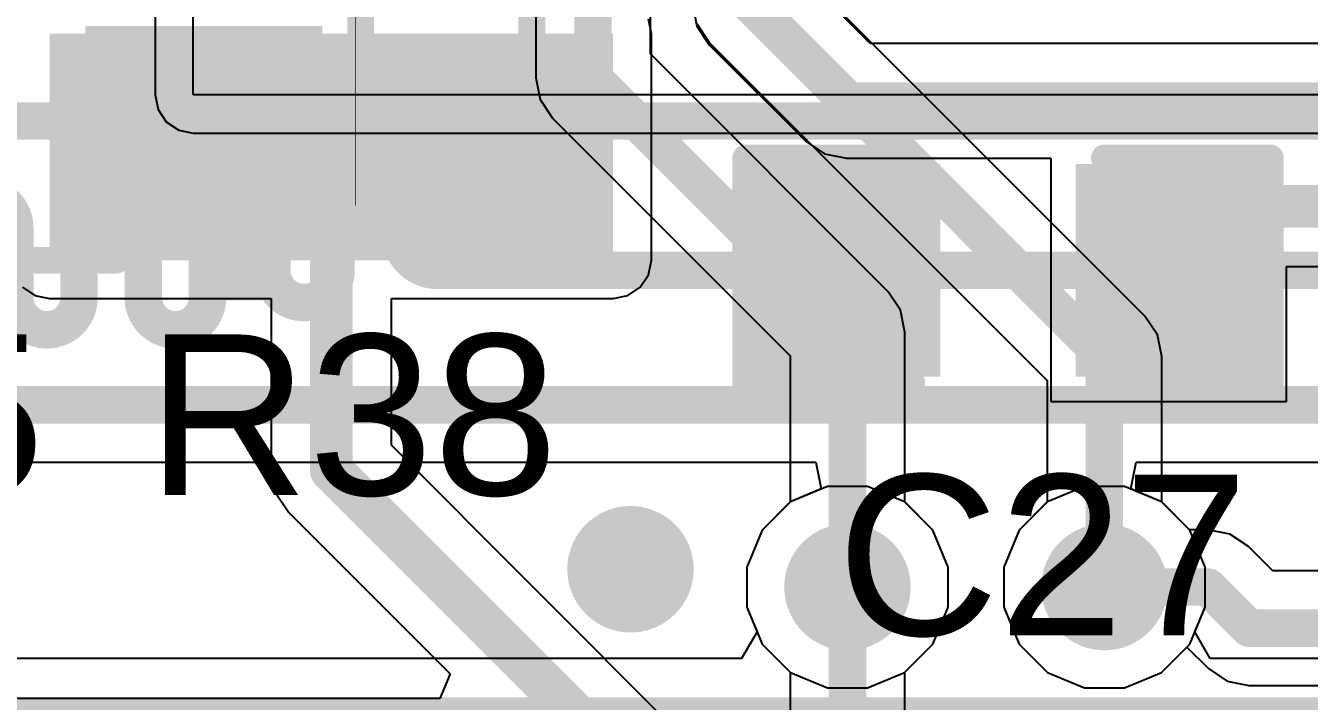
# Model space of a CAD drawing. Header units: inches. Extents: x -3 to 128, y -12 to 41.
# Drawn here: x 85.29 to 91.38, y 21.21 to 24.42 of the extents above; entities that cross this region are included whole.
import ezdxf

# ---------------------------------------------------------------- set-up
doc = ezdxf.new("R2010")
doc.units = ezdxf.units.IN
for name, color, linetype in [('Bottom Layer', 5, 'Continuous'), ('Layer 1', 16, 'Continuous'), ('Layer 2', 76, 'Continuous'), ('Top Layer', 1, 'Continuous'), ('Top Overlay', 2, 'Continuous'), ('Top Paste', 8, 'Continuous'), ('Top Solder', 216, 'Continuous'), ('Via Holes', 16, 'Continuous')]:
    doc.layers.add(name, color=color, linetype=linetype)
doc.styles.add('Arial', font='', dxfattribs={"height": 0.2})
doc.styles.get('Arial').set_extended_font_data('Arial')

msp = doc.modelspace()

# ---------------------------------------------------------------- hatches: boundary and pattern name
at = {"layer": 'Bottom Layer'}
h = msp.add_hatch(color=5, dxfattribs=at)
edge = h.paths.add_edge_path()
edge.add_arc((88.1625, 21.8382), 0.3, 0, 360)
h = msp.add_hatch(color=5, dxfattribs=at)
edge = h.paths.add_edge_path()
edge.add_arc((89.1921, 21.7536), 0.3, 0, 360)
h = msp.add_hatch(color=5, dxfattribs=at)
edge = h.paths.add_edge_path()
edge.add_arc((90.4113, 21.7536), 0.3, 0, 360)
at = {"layer": 'Layer 1'}
h = msp.add_hatch(color=16, dxfattribs=at)
edge = h.paths.add_edge_path()
edge.add_arc((88.1625, 21.8382), 0.3, 0, 360)
h = msp.add_hatch(color=16, dxfattribs=at)
edge = h.paths.add_edge_path()
edge.add_arc((89.1921, 21.7536), 0.3, 0, 360)
h = msp.add_hatch(color=16, dxfattribs=at)
edge = h.paths.add_edge_path()
edge.add_arc((90.4113, 21.7536), 0.3, 0, 360)
at = {"layer": 'Layer 2'}
h = msp.add_hatch(color=76, dxfattribs=at)
edge = h.paths.add_edge_path()
edge.add_arc((88.1625, 21.8382), 0.3, 0, 360)
h = msp.add_hatch(color=76, dxfattribs=at)
edge = h.paths.add_edge_path()
edge.add_arc((89.1921, 21.7536), 0.3, 0, 360)
h = msp.add_hatch(color=76, dxfattribs=at)
edge = h.paths.add_edge_path()
edge.add_arc((90.4113, 21.7536), 0.3, 0, 360)
at = {"layer": 'Top Layer'}
for points in [[(85.4058, 23.3037), (88.0803, 23.3037), (88.0803, 24.3775), (85.4058, 24.3775)], [(85.6781, 23.4931), (85.6781, 24.3131), (86.5981, 24.3131), (86.5981, 23.4931)], [(86.9706, 24.1362), (87.6056, 24.1362), (87.6056, 23.679), (86.9706, 23.679)], [(89.5731, 23.6999), (89.5731, 22.8109), (88.8111, 22.8109), (88.8111, 23.6999)], [(91.0971, 23.6999), (91.0971, 22.8109), (90.3351, 22.8109), (90.3351, 23.6999)]]:
    msp.add_hatch(color=1, dxfattribs=at).paths.add_polyline_path(points)
h = msp.add_hatch(color=1, dxfattribs=at)
edge = h.paths.add_edge_path()
edge.add_arc((88.1625, 21.8382), 0.3, 0, 360)
h = msp.add_hatch(color=1, dxfattribs=at)
edge = h.paths.add_edge_path()
edge.add_arc((89.1921, 21.7536), 0.3, 0, 360)
h = msp.add_hatch(color=1, dxfattribs=at)
edge = h.paths.add_edge_path()
edge.add_arc((90.4113, 21.7536), 0.3, 0, 360)
at = {"layer": 'Top Paste'}
for points in [[(85.6781, 23.4931), (85.6781, 24.3131), (86.5981, 24.3131), (86.5981, 23.4931)], [(86.9706, 24.1362), (87.6056, 24.1362), (87.6056, 23.679), (86.9706, 23.679)], [(89.5731, 23.6999), (89.5731, 22.8109), (88.8111, 22.8109), (88.8111, 23.6999)], [(91.0971, 23.6999), (91.0971, 22.8109), (90.3351, 22.8109), (90.3351, 23.6999)]]:
    msp.add_hatch(color=8, dxfattribs=at).paths.add_polyline_path(points)
at = {"layer": 'Top Solder'}
for points in [[(85.5765, 23.3915), (85.5765, 24.4147), (86.6997, 24.4147), (86.6997, 23.3915)], [(86.9156, 24.1912), (87.6606, 24.1912), (87.6606, 23.624), (86.9156, 23.624)], [(89.6331, 23.7599), (89.6331, 22.7509), (88.7511, 22.7509), (88.7511, 23.7599)], [(91.1571, 23.7599), (91.1571, 22.7509), (90.2751, 22.7509), (90.2751, 23.7599)]]:
    msp.add_hatch(color=216, dxfattribs=at).paths.add_polyline_path(points)
at = {"layer": 'Via Holes'}
h = msp.add_hatch(color=7, dxfattribs=at)
edge = h.paths.add_edge_path()
edge.add_arc((88.1625, 21.8382), 0.15, 0, 360)
h = msp.add_hatch(color=7, dxfattribs=at)
edge = h.paths.add_edge_path()
edge.add_arc((89.1921, 21.7536), 0.15, 0, 360)
h = msp.add_hatch(color=7, dxfattribs=at)
edge = h.paths.add_edge_path()
edge.add_arc((90.4113, 21.7536), 0.15, 0, 360)

# ---------------------------------------------------------------- linework, layer by layer
at = {"layer": 'Bottom Layer'}
for p, q in [((88.2568, 24.282), (88.2568, 29.0949)), ((87.713, 27.4912), (87.713, 24.1694)), ((90.6036, 23.0387), (89.0008, 24.6414)), ((88.4776, 24.4247), (88.5366, 24.3365)), ((88.5366, 24.3365), (90.1394, 22.7337)), ((89.3844, 23.1545), (88.2568, 24.282)), ((87.713, 24.1694), (87.7337, 24.0653)), ((87.7337, 24.0653), (87.7926, 23.9771)), ((87.7926, 23.9771), (88.9202, 22.8496)), ((89.4433, 23.0663), (89.3844, 23.1545)), ((89.464, 22.9622), (89.4433, 23.0663)), ((90.6625, 22.9504), (90.6036, 23.0387)), ((89.464, 22.1573), (89.464, 22.9622)), ((90.6832, 22.8464), (90.6625, 22.9504)), ((88.9202, 22.8496), (88.9202, 22.1573)), ((90.6832, 22.1573), (90.6832, 22.8464)), ((90.1394, 22.7337), (90.1394, 22.1573)), ((88.9202, 22.1573), (88.787, 22.0242)), ((89.5971, 22.0242), (89.464, 22.1573)), ((90.1394, 22.1573), (90.0062, 22.0242)), ((90.8163, 22.0242), (90.6832, 22.1573)), ((88.787, 22.0242), (88.7143, 21.8486)), ((89.6699, 21.8486), (89.5971, 22.0242)), ((90.0062, 22.0242), (89.9335, 21.8486)), ((90.8891, 21.8486), (90.8163, 22.0242)), ((88.7143, 21.8486), (88.7143, 21.6585)), ((89.6699, 21.6585), (89.6699, 21.8486)), ((89.9335, 21.8486), (89.9335, 21.6585)), ((90.8891, 21.6585), (90.8891, 21.8486)), ((88.7143, 21.6585), (88.787, 21.4829)), ((89.5971, 21.4829), (89.6699, 21.6585)), ((89.9335, 21.6585), (90.0062, 21.4829)), ((90.8163, 21.4829), (90.8891, 21.6585)), ((88.787, 21.4829), (88.9214, 21.3485)), ((89.4627, 21.3485), (89.5971, 21.4829)), ((90.0062, 21.4829), (90.1406, 21.3485)), ((90.6819, 21.3485), (90.8163, 21.4829)), ((88.9214, 21.3485), (89.097, 21.2758)), ((89.2871, 21.2758), (89.4627, 21.3485)), ((90.1406, 21.3485), (90.3162, 21.2758)), ((90.5063, 21.2758), (90.6819, 21.3485)), ((89.097, 21.2758), (89.2871, 21.2758)), ((90.3162, 21.2758), (90.5063, 21.2758))]:
    msp.add_line(p, q, dxfattribs=at)
for points in [[(87.9849, 24.1694, 0.1778, 0.1778, 0), (87.9849, 29.0949, 0.1778, 0.1778, 0)], [(88.7289, 24.5288, 0.1778, 0.1778, 0), (90.4113, 22.8464, 0.1778, 0.1778, 0)], [(87.9849, 24.1694, 0.1778, 0.1778, 0), (89.1921, 22.9622, 0.1778, 0.1778, 0)], [(89.1921, 21.7536, 0.1778, 0.1778, 0), (89.1921, 22.9622, 0.1778, 0.1778, 0)], [(90.4113, 21.7536, 0.1778, 0.1778, 0), (90.4113, 22.8464, 0.1778, 0.1778, 0)]]:
    msp.add_lwpolyline(points, format="xyseb", dxfattribs=at)
for points in [[(87.9404, 24.1694, 0.0889, 0.0889, 1), (88.0293, 24.1694, 0.0889, 0.0889, 1)], [(87.9404, 24.1694, 0.0889, 0.0889, 1), (88.0293, 24.1694, 0.0889, 0.0889, 1)], [(89.1476, 22.9622, 0.0889, 0.0889, 1), (89.2365, 22.9622, 0.0889, 0.0889, 1)], [(89.1476, 22.9622, 0.0889, 0.0889, 1), (89.2365, 22.9622, 0.0889, 0.0889, 1)], [(90.3668, 22.8464, 0.0889, 0.0889, 1), (90.4557, 22.8464, 0.0889, 0.0889, 1)], [(90.3668, 22.8464, 0.0889, 0.0889, 1), (90.4557, 22.8464, 0.0889, 0.0889, 1)], [(89.1476, 21.7536, 0.0889, 0.0889, 1), (89.2365, 21.7536, 0.0889, 0.0889, 1)], [(90.3668, 21.7536, 0.0889, 0.0889, 1), (90.4557, 21.7536, 0.0889, 0.0889, 1)]]:
    msp.add_lwpolyline(points, format="xyseb", close=True, dxfattribs=at)
at = {"layer": 'Layer 1'}
for p, q in [((82.2715, 22.346), (89.042, 22.346)), ((89.042, 22.346), (89.0673, 22.219)), ((90.5361, 22.219), (90.5614, 22.346)), ((90.5614, 22.346), (96.3695, 22.346)), ((89.0673, 22.219), (88.9214, 22.1586)), ((90.6819, 22.1586), (90.5361, 22.219)), ((88.9214, 22.1586), (88.787, 22.0242)), ((90.8163, 22.0242), (90.6819, 22.1586)), ((88.787, 22.0242), (88.7143, 21.8486)), ((90.8891, 21.8486), (90.8163, 22.0242)), ((88.7143, 21.8486), (88.7143, 21.6585)), ((90.8891, 21.6585), (90.8891, 21.8486)), ((88.7143, 21.6585), (88.7628, 21.5413)), ((90.8405, 21.5413), (90.8891, 21.6585)), ((88.7628, 21.5413), (88.6897, 21.4143)), ((90.9137, 21.4143), (90.8405, 21.5413)), ((88.6897, 21.4143), (84.5672, 21.4143)), ((100.407, 21.4143), (90.9137, 21.4143))]:
    msp.add_line(p, q, dxfattribs=at)
for points in [[(81.6218, 23.9641, 0.1778, 0.1778, 0), (96.7479, 23.9641, 0.1778, 0.1778, 0)], [(84.9365, 23.4561, 0.1778, 0.1778, -1), (85.2413, 23.4561, 0.1778, 0.1778, 0)], [(85.5461, 23.4561, 0.1778, 0.1778, -1), (85.8509, 23.4561, 0.1778, 0.1778, 0)], [(86.7653, 23.4333, 0.1778, 0.1778, -1), (87.0701, 23.4333, 0.1778, 0.1778, 0)], [(86.1557, 23.3373, 0.1778, 0.1778, -1), (86.4605, 23.3373, 0.1778, 0.1778, 0)], [(85.2413, 23.1259, 0.1778, 0.1778, 0), (85.2413, 23.4561, 0.1778, 0.1778, 0)], [(85.5461, 23.1259, 0.1778, 0.1778, 0), (85.5461, 23.4561, 0.1778, 0.1778, 0)], [(85.8509, 23.1259, 0.1778, 0.1778, 0), (85.8509, 23.4561, 0.1778, 0.1778, 0)], [(86.7653, 23.2554, 0.1778, 0.1778, 0), (86.7653, 23.4333, 0.1778, 0.1778, 0)], [(87.0701, 23.4332, 0.1778, 0.1778, 0), (87.0701, 23.4333, 0.1778, 0.1778, 0)], [(87.2479, 23.2554, 0.1778, 0.1778, -0.414214), (87.0701, 23.4332, 0.1778, 0.1778, 0)], [(86.1557, 23.1259, 0.1778, 0.1778, 0), (86.1557, 23.3373, 0.1778, 0.1778, 0)], [(86.4605, 23.2554, 0.1778, 0.1778, 0), (86.4605, 23.3373, 0.1778, 0.1778, 0)], [(86.7653, 23.2554, 0.1778, 0.1778, -1), (86.4605, 23.2554, 0.1778, 0.1778, 0)], [(87.2479, 23.2554, 0.1778, 0.1778, 0), (87.5496, 23.2554, 0.1778, 0.1778, 0)], [(87.5496, 23.2554, 0.1778, 0.1778, 0), (87.5496, 23.2554, 0.1778, 0.1778, 0)], [(87.5496, 23.2554, 0.1778, 0.1778, 0), (97.6616, 23.2554, 0.1778, 0.1778, 0)], [(85.5461, 23.1259, 0.1778, 0.1778, -1), (85.2413, 23.1259, 0.1778, 0.1778, 0)], [(86.1557, 23.1259, 0.1778, 0.1778, -1), (85.8509, 23.1259, 0.1778, 0.1778, 0)], [(80.5982, 22.6179, 0.1778, 0.1778, 0), (96.7733, 22.6179, 0.1778, 0.1778, 0)], [(75.6767, 21.1424, 0.1778, 0.1778, 0), (99.8295, 21.1424, 0.1778, 0.1778, 0)]]:
    msp.add_lwpolyline(points, format="xyseb", dxfattribs=at)
for points in [[(85.1969, 23.4561, 0.0889, 0.0889, 1), (85.2858, 23.4561, 0.0889, 0.0889, 1)], [(85.1969, 23.4561, 0.0889, 0.0889, 1), (85.2858, 23.4561, 0.0889, 0.0889, 1)], [(85.5017, 23.4561, 0.0889, 0.0889, 1), (85.5906, 23.4561, 0.0889, 0.0889, 1)], [(85.5017, 23.4561, 0.0889, 0.0889, 1), (85.5906, 23.4561, 0.0889, 0.0889, 1)], [(85.8065, 23.4561, 0.0889, 0.0889, 1), (85.8954, 23.4561, 0.0889, 0.0889, 1)], [(85.8065, 23.4561, 0.0889, 0.0889, 1), (85.8954, 23.4561, 0.0889, 0.0889, 1)], [(86.7209, 23.4333, 0.0889, 0.0889, 1), (86.8098, 23.4333, 0.0889, 0.0889, 1)], [(86.7209, 23.4333, 0.0889, 0.0889, 1), (86.8098, 23.4333, 0.0889, 0.0889, 1)], [(87.0257, 23.4333, 0.0889, 0.0889, 1), (87.1146, 23.4333, 0.0889, 0.0889, 1)], [(87.0257, 23.4333, 0.0889, 0.0889, 1), (87.1146, 23.4333, 0.0889, 0.0889, 1)], [(87.0257, 23.4332, 0.0889, 0.0889, 1), (87.1146, 23.4332, 0.0889, 0.0889, 1)], [(87.0257, 23.4332, 0.0889, 0.0889, 1), (87.1146, 23.4332, 0.0889, 0.0889, 1)], [(86.1113, 23.3373, 0.0889, 0.0889, 1), (86.2002, 23.3373, 0.0889, 0.0889, 1)], [(86.1113, 23.3373, 0.0889, 0.0889, 1), (86.2002, 23.3373, 0.0889, 0.0889, 1)], [(86.4161, 23.3373, 0.0889, 0.0889, 1), (86.505, 23.3373, 0.0889, 0.0889, 1)], [(86.4161, 23.3373, 0.0889, 0.0889, 1), (86.505, 23.3373, 0.0889, 0.0889, 1)], [(86.4161, 23.2554, 0.0889, 0.0889, 1), (86.505, 23.2554, 0.0889, 0.0889, 1)], [(86.4161, 23.2554, 0.0889, 0.0889, 1), (86.505, 23.2554, 0.0889, 0.0889, 1)], [(86.7209, 23.2554, 0.0889, 0.0889, 1), (86.8098, 23.2554, 0.0889, 0.0889, 1)], [(86.7209, 23.2554, 0.0889, 0.0889, 1), (86.8098, 23.2554, 0.0889, 0.0889, 1)], [(87.2035, 23.2554, 0.0889, 0.0889, 1), (87.2924, 23.2554, 0.0889, 0.0889, 1)], [(87.2035, 23.2554, 0.0889, 0.0889, 1), (87.2924, 23.2554, 0.0889, 0.0889, 1)], [(87.5051, 23.2554, 0.0889, 0.0889, 1), (87.594, 23.2554, 0.0889, 0.0889, 1)], [(87.5051, 23.2554, 0.0889, 0.0889, 1), (87.594, 23.2554, 0.0889, 0.0889, 1)], [(87.5051, 23.2554, 0.0889, 0.0889, 1), (87.594, 23.2554, 0.0889, 0.0889, 1)], [(87.5051, 23.2554, 0.0889, 0.0889, 1), (87.594, 23.2554, 0.0889, 0.0889, 1)], [(85.1969, 23.1259, 0.0889, 0.0889, 1), (85.2858, 23.1259, 0.0889, 0.0889, 1)], [(85.1969, 23.1259, 0.0889, 0.0889, 1), (85.2858, 23.1259, 0.0889, 0.0889, 1)], [(85.5017, 23.1259, 0.0889, 0.0889, 1), (85.5906, 23.1259, 0.0889, 0.0889, 1)], [(85.5017, 23.1259, 0.0889, 0.0889, 1), (85.5906, 23.1259, 0.0889, 0.0889, 1)], [(85.8065, 23.1259, 0.0889, 0.0889, 1), (85.8954, 23.1259, 0.0889, 0.0889, 1)], [(85.8065, 23.1259, 0.0889, 0.0889, 1), (85.8954, 23.1259, 0.0889, 0.0889, 1)], [(86.1113, 23.1259, 0.0889, 0.0889, 1), (86.2002, 23.1259, 0.0889, 0.0889, 1)], [(86.1113, 23.1259, 0.0889, 0.0889, 1), (86.2002, 23.1259, 0.0889, 0.0889, 1)]]:
    msp.add_lwpolyline(points, format="xyseb", close=True, dxfattribs=at)
at = {"layer": 'Layer 2'}
for p, q in [((86.088, 24.0881), (86.088, 31.4373)), ((85.9068, 31.256), (85.9068, 24.0881)), ((85.9068, 24.0881), (85.9206, 24.0187)), ((96.2821, 24.0881), (86.088, 24.0881)), ((85.9206, 24.0187), (85.9599, 23.9599)), ((85.9599, 23.9599), (86.0187, 23.9206)), ((86.0187, 23.9206), (86.088, 23.9068)), ((86.088, 23.9068), (96.2701, 23.9068)), ((89.097, 22.2313), (88.9214, 22.1586)), ((89.2871, 22.2313), (89.097, 22.2313)), ((89.4627, 22.1586), (89.2871, 22.2313)), ((90.3162, 22.2313), (90.1406, 22.1586)), ((90.5063, 22.2313), (90.3162, 22.2313)), ((90.6819, 22.1586), (90.5063, 22.2313)), ((88.9214, 22.1586), (88.787, 22.0242)), ((89.5971, 22.0242), (89.4627, 22.1586)), ((90.1406, 22.1586), (90.0062, 22.0242)), ((90.8163, 22.0242), (90.6819, 22.1586)), ((88.787, 22.0242), (88.7143, 21.8486)), ((89.6699, 21.8486), (89.5971, 22.0242)), ((90.0062, 22.0242), (89.9335, 21.8486)), ((90.8891, 21.8486), (90.8163, 22.0242)), ((88.7143, 21.8486), (88.7143, 21.6585)), ((89.6699, 21.6585), (89.6699, 21.8486)), ((89.9335, 21.8486), (89.9335, 21.6585)), ((90.8891, 21.6585), (90.8891, 21.8486)), ((88.7143, 21.6585), (88.787, 21.4829)), ((89.5971, 21.4829), (89.6699, 21.6585)), ((89.9335, 21.6585), (90.0062, 21.4829)), ((90.8163, 21.4829), (90.8891, 21.6585)), ((88.787, 21.4829), (88.9214, 21.3485)), ((89.4627, 21.3485), (89.5971, 21.4829)), ((90.0062, 21.4829), (90.1406, 21.3485)), ((90.6819, 21.3485), (90.8163, 21.4829)), ((88.9214, 21.3485), (89.097, 21.2758)), ((89.2871, 21.2758), (89.4627, 21.3485)), ((90.1406, 21.3485), (90.3162, 21.2758)), ((90.5063, 21.2758), (90.6819, 21.3485)), ((89.097, 21.2758), (89.2871, 21.2758)), ((90.3162, 21.2758), (90.5063, 21.2758))]:
    msp.add_line(p, q, dxfattribs=at)
at = {"layer": 'Top Layer'}
for p, q in [((89.3003, 24.331), (89.0008, 24.6305)), ((88.4569, 24.5179), (88.4776, 24.4138)), ((88.2616, 24.3775), (88.2478, 24.4469)), ((88.2616, 23.3037), (88.2616, 24.3775)), ((88.4776, 24.4138), (88.5366, 24.3256)), ((88.5366, 24.3256), (88.9954, 23.8668)), ((91.5123, 24.331), (89.3003, 24.331)), ((88.9954, 23.8668), (89.0836, 23.8078)), ((89.0836, 23.8078), (89.1877, 23.7871)), ((89.1877, 23.7871), (90.1573, 23.7871)), ((90.1573, 23.7871), (90.1573, 22.6331)), ((88.2478, 23.2344), (88.2616, 23.3037)), ((91.2749, 22.6331), (91.2749, 23.2742)), ((91.2749, 23.2742), (91.5123, 23.2742)), ((88.2085, 23.1756), (88.2478, 23.2344)), ((85.2777, 23.1756), (85.3365, 23.1363)), ((88.1497, 23.1363), (88.2085, 23.1756)), ((85.3365, 23.1363), (85.4058, 23.1225)), ((85.4058, 23.1225), (86.4582, 23.1225)), ((86.4582, 23.1225), (86.4582, 22.3081)), ((87.0279, 22.4261), (87.0279, 23.1225)), ((87.0279, 23.1225), (88.0803, 23.1225)), ((88.0803, 23.1225), (88.1497, 23.1363)), ((90.1573, 22.6331), (91.2749, 22.6331)), ((88.6592, 20.7949), (87.0279, 22.4261)), ((86.4582, 22.3081), (86.4582, 22.3081)), ((86.4582, 22.3081), (86.4799, 22.1991)), ((86.4799, 22.1991), (86.5416, 22.1067)), ((89.097, 22.2313), (88.9214, 22.1586)), ((89.2871, 22.2313), (89.097, 22.2313)), ((89.4627, 22.1586), (89.2871, 22.2313)), ((90.3162, 22.2313), (90.1406, 22.1586)), ((90.5063, 22.2313), (90.3162, 22.2313)), ((90.6819, 22.1586), (90.5063, 22.2313)), ((88.9214, 22.1586), (88.787, 22.0242)), ((89.5971, 22.0242), (89.4627, 22.1586)), ((90.1406, 22.1586), (90.0062, 22.0242)), ((90.8151, 22.0255), (90.6819, 22.1586)), ((86.5416, 22.1067), (87.3064, 21.3419)), ((88.787, 22.0242), (88.7143, 21.8486)), ((89.6699, 21.8486), (89.5971, 22.0242)), ((90.0062, 22.0242), (89.9335, 21.8486)), ((90.9026, 22.0255), (90.8151, 22.0255)), ((91.0067, 22.0048), (90.9026, 22.0255)), ((91.0949, 21.9458), (91.0067, 22.0048)), ((91.2097, 21.831), (91.0949, 21.9458)), ((88.7143, 21.8486), (88.7143, 21.6585)), ((89.6699, 21.6585), (89.6699, 21.8486)), ((89.9335, 21.8486), (89.9335, 21.6585)), ((91.5123, 21.831), (91.2097, 21.831)), ((88.7143, 21.6585), (88.787, 21.4829)), ((89.5971, 21.4829), (89.6699, 21.6585)), ((89.9335, 21.6585), (90.0062, 21.4829)), ((88.787, 21.4829), (88.9202, 21.3498)), ((89.464, 21.3498), (89.5971, 21.4829)), ((90.0062, 21.4829), (90.1406, 21.3485)), ((90.6819, 21.3485), (90.8025, 21.4691)), ((90.8025, 21.4691), (90.9048, 21.3668)), ((87.3064, 21.3419), (87.2578, 21.2246)), ((88.9202, 21.3498), (88.9202, 20.5611)), ((89.464, 20.6738), (89.464, 21.3498)), ((90.1406, 21.3485), (90.3162, 21.2758)), ((90.5063, 21.2758), (90.6819, 21.3485)), ((90.9048, 21.3668), (90.9048, 21.3668)), ((90.9048, 21.3668), (90.993, 21.3078)), ((90.3162, 21.2758), (90.5063, 21.2758)), ((90.993, 21.3078), (91.0971, 21.2871)), ((91.0971, 21.2871), (91.0971, 21.2871)), ((91.0971, 21.2871), (91.5123, 21.2871)), ((85.5836, 21.2246), (84.6569, 21.2246)), ((85.6468, 21.2246), (85.5836, 21.2246)), ((85.5836, 21.2246), (85.5836, 21.2246)), ((86.6373, 21.2246), (85.6468, 21.2246)), ((85.6468, 21.2246), (85.6468, 21.2246)), ((86.7005, 21.2246), (86.6373, 21.2246)), ((86.6373, 21.2246), (86.6373, 21.2246)), ((87.2578, 21.2246), (86.7005, 21.2246)), ((86.7005, 21.2246), (86.7005, 21.2246))]:
    msp.add_line(p, q, dxfattribs=at)
for points in [[(88.7289, 24.5179, 0.1778, 0.1778, 0), (89.1877, 24.0591, 0.1778, 0.1778, 0)], [(89.1877, 24.0591, 0.1778, 0.1778, 0), (92.2901, 24.0591, 0.1778, 0.1778, 0)], [(86.7431, 22.3081, 0.2032, 0.2032, 0), (86.7431, 23.8406, 0.2032, 0.2032, 0)], [(86.7431, 23.8406, 0.2032, 0.2032, 0), (86.9606, 23.8406, 0.2032, 0.2032, 0)], [(86.9606, 23.8406, 0.2032, 0.2032, 0), (87.0464, 23.7549, 0.2032, 0.2032, 0)], [(86.9606, 23.8406, 0.2032, 0.2032, 0), (87.0464, 23.8406, 0.2032, 0.2032, 0)], [(87.0464, 23.8406, 0.2032, 0.2032, 0), (87.4714, 23.8406, 0.2032, 0.2032, 0)], [(90.5256, 23.5591, 0.2032, 0.2032, 0), (92.2901, 23.5591, 0.2032, 0.2032, 0)], [(86.7431, 22.3081, 0.2032, 0.2032, 0), (88.4577, 20.5935, 0.2032, 0.2032, 0)], [(88.1625, 21.8382, 0.508, 0.508, 0), (88.1729, 21.8486, 0.508, 0.508, 0)], [(89.1921, 20.5611, 0.1778, 0.1778, 0), (89.1921, 21.7536, 0.1778, 0.1778, 0)], [(90.4113, 21.7536, 0.1778, 0.1778, 0), (90.9026, 21.7536, 0.1778, 0.1778, 0)], [(90.9026, 21.7536, 0.1778, 0.1778, 0), (91.0971, 21.5591, 0.1778, 0.1778, 0)], [(91.0971, 21.5591, 0.1778, 0.1778, 0), (92.2901, 21.5591, 0.1778, 0.1778, 0)]]:
    msp.add_lwpolyline(points, format="xyseb", dxfattribs=at)
for points in [[(89.1432, 24.0591, 0.0889, 0.0889, 1), (89.2321, 24.0591, 0.0889, 0.0889, 1)], [(89.1432, 24.0591, 0.0889, 0.0889, 1), (89.2321, 24.0591, 0.0889, 0.0889, 1)], [(86.6923, 23.8406, 0.1016, 0.1016, 1), (86.7939, 23.8406, 0.1016, 0.1016, 1)], [(86.6923, 23.8406, 0.1016, 0.1016, 1), (86.7939, 23.8406, 0.1016, 0.1016, 1)], [(86.9098, 23.8406, 0.1016, 0.1016, 1), (87.0114, 23.8406, 0.1016, 0.1016, 1)], [(86.9098, 23.8406, 0.1016, 0.1016, 1), (87.0114, 23.8406, 0.1016, 0.1016, 1)], [(86.9098, 23.8406, 0.1016, 0.1016, 1), (87.0114, 23.8406, 0.1016, 0.1016, 1)], [(86.9956, 23.8406, 0.1016, 0.1016, 1), (87.0972, 23.8406, 0.1016, 0.1016, 1)], [(86.9956, 23.8406, 0.1016, 0.1016, 1), (87.0972, 23.8406, 0.1016, 0.1016, 1)], [(87.4206, 23.8406, 0.1016, 0.1016, 1), (87.5222, 23.8406, 0.1016, 0.1016, 1)], [(86.9956, 23.7549, 0.1016, 0.1016, 1), (87.0972, 23.7549, 0.1016, 0.1016, 1)], [(90.4748, 23.5591, 0.1016, 0.1016, 1), (90.5764, 23.5591, 0.1016, 0.1016, 1)], [(86.6923, 22.3081, 0.1016, 0.1016, 1), (86.7939, 22.3081, 0.1016, 0.1016, 1)], [(86.6923, 22.3081, 0.1016, 0.1016, 1), (86.7939, 22.3081, 0.1016, 0.1016, 1)], [(88.0355, 21.8382, 0.254, 0.254, 1), (88.2895, 21.8382, 0.254, 0.254, 1)], [(88.0459, 21.8486, 0.254, 0.254, 1), (88.2999, 21.8486, 0.254, 0.254, 1)], [(89.1476, 21.7536, 0.0889, 0.0889, 1), (89.2365, 21.7536, 0.0889, 0.0889, 1)], [(90.3668, 21.7536, 0.0889, 0.0889, 1), (90.4557, 21.7536, 0.0889, 0.0889, 1)], [(90.8582, 21.7536, 0.0889, 0.0889, 1), (90.9471, 21.7536, 0.0889, 0.0889, 1)], [(90.8582, 21.7536, 0.0889, 0.0889, 1), (90.9471, 21.7536, 0.0889, 0.0889, 1)], [(91.0526, 21.5591, 0.0889, 0.0889, 1), (91.1415, 21.5591, 0.0889, 0.0889, 1)], [(91.0526, 21.5591, 0.0889, 0.0889, 1), (91.1415, 21.5591, 0.0889, 0.0889, 1)]]:
    msp.add_lwpolyline(points, format="xyseb", close=True, dxfattribs=at)
at = {"layer": 'Top Overlay'}
for points in [[(86.8817, 23.5901, 0.127, 0.127, 0), (86.8817, 25.1649, 0.127, 0.127, 0)], [(87.6945, 23.5901, 0.127, 0.127, 0), (87.6945, 25.1649, 0.127, 0.127, 0)], [(86.8563, 23.5647, 0.00323, 0.00323, 0), (86.8563, 25.1903, 0.00323, 0.00323, 0)], [(88.7095, 23.7888, 0.127, 0.127, 0), (89.4969, 23.7888, 0.127, 0.127, 0)], [(88.7095, 22.722, 0.127, 0.127, 0), (88.7095, 23.7888, 0.127, 0.127, 0)], [(90.4113, 23.7888, 0.127, 0.127, 0), (91.1987, 23.7888, 0.127, 0.127, 0)], [(91.1987, 22.722, 0.127, 0.127, 0), (91.1987, 23.7888, 0.127, 0.127, 0)], [(86.8817, 23.5901, 0.127, 0.127, 0), (87.6945, 23.5901, 0.127, 0.127, 0)], [(84.3253, 23.3037, 0.127, 0.127, 0), (85.7223, 23.3037, 0.127, 0.127, 0)], [(86.1795, 23.1767, 0.127, 0.127, 0), (86.3065, 23.3037, 0.127, 0.127, 0)], [(86.3065, 23.3037, 0.127, 0.127, 0), (86.4335, 23.1767, 0.127, 0.127, 0)], [(86.1795, 23.1767, 0.127, 0.127, 0), (86.4335, 23.1767, 0.127, 0.127, 0)], [(88.7095, 22.722, 0.127, 0.127, 0), (89.4969, 22.722, 0.127, 0.127, 0)], [(90.4113, 22.722, 0.127, 0.127, 0), (91.1987, 22.722, 0.127, 0.127, 0)]]:
    msp.add_lwpolyline(points, format="xyseb", dxfattribs=at)
for points in [[(88.6777, 23.7888, 0.0635, 0.0635, 1), (88.7412, 23.7888, 0.0635, 0.0635, 1)], [(88.6777, 23.7888, 0.0635, 0.0635, 1), (88.7412, 23.7888, 0.0635, 0.0635, 1)], [(89.4651, 23.7888, 0.0635, 0.0635, 1), (89.5286, 23.7888, 0.0635, 0.0635, 1)], [(90.3795, 23.7888, 0.0635, 0.0635, 1), (90.443, 23.7888, 0.0635, 0.0635, 1)], [(91.1669, 23.7888, 0.0635, 0.0635, 1), (91.2304, 23.7888, 0.0635, 0.0635, 1)], [(91.1669, 23.7888, 0.0635, 0.0635, 1), (91.2304, 23.7888, 0.0635, 0.0635, 1)], [(86.8499, 23.5901, 0.0635, 0.0635, 1), (86.9134, 23.5901, 0.0635, 0.0635, 1)], [(86.8499, 23.5901, 0.0635, 0.0635, 1), (86.9134, 23.5901, 0.0635, 0.0635, 1)], [(87.6627, 23.5901, 0.0635, 0.0635, 1), (87.7262, 23.5901, 0.0635, 0.0635, 1)], [(87.6627, 23.5901, 0.0635, 0.0635, 1), (87.7262, 23.5901, 0.0635, 0.0635, 1)], [(86.8555, 23.5647, 0.00161, 0.00161, 1), (86.8571, 23.5647, 0.00161, 0.00161, 1)], [(85.6905, 23.3037, 0.0635, 0.0635, 1), (85.754, 23.3037, 0.0635, 0.0635, 1)], [(86.2747, 23.3037, 0.0635, 0.0635, 1), (86.3382, 23.3037, 0.0635, 0.0635, 1)], [(86.2747, 23.3037, 0.0635, 0.0635, 1), (86.3382, 23.3037, 0.0635, 0.0635, 1)], [(86.1477, 23.1767, 0.0635, 0.0635, 1), (86.2112, 23.1767, 0.0635, 0.0635, 1)], [(86.1477, 23.1767, 0.0635, 0.0635, 1), (86.2112, 23.1767, 0.0635, 0.0635, 1)], [(86.4017, 23.1767, 0.0635, 0.0635, 1), (86.4652, 23.1767, 0.0635, 0.0635, 1)], [(86.4017, 23.1767, 0.0635, 0.0635, 1), (86.4652, 23.1767, 0.0635, 0.0635, 1)], [(88.6777, 22.722, 0.0635, 0.0635, 1), (88.7412, 22.722, 0.0635, 0.0635, 1)], [(88.6777, 22.722, 0.0635, 0.0635, 1), (88.7412, 22.722, 0.0635, 0.0635, 1)], [(89.4651, 22.722, 0.0635, 0.0635, 1), (89.5286, 22.722, 0.0635, 0.0635, 1)], [(90.3795, 22.722, 0.0635, 0.0635, 1), (90.443, 22.722, 0.0635, 0.0635, 1)], [(91.1669, 22.722, 0.0635, 0.0635, 1), (91.2304, 22.722, 0.0635, 0.0635, 1)], [(91.1669, 22.722, 0.0635, 0.0635, 1), (91.2304, 22.722, 0.0635, 0.0635, 1)]]:
    msp.add_lwpolyline(points, format="xyseb", close=True, dxfattribs=at)

# ---------------------------------------------------------------- texts
at = {"layer": 'Top Overlay', "style": 'Arial'}
for s, p in [('Q5', (83.9633, 22.19)), ('R38', (85.866, 22.19)), ('C27', (89.1416, 21.5246))]:
    msp.add_text(s, height=0.762, dxfattribs=at).set_placement(p)

doc.saveas('drawing.dxf')
